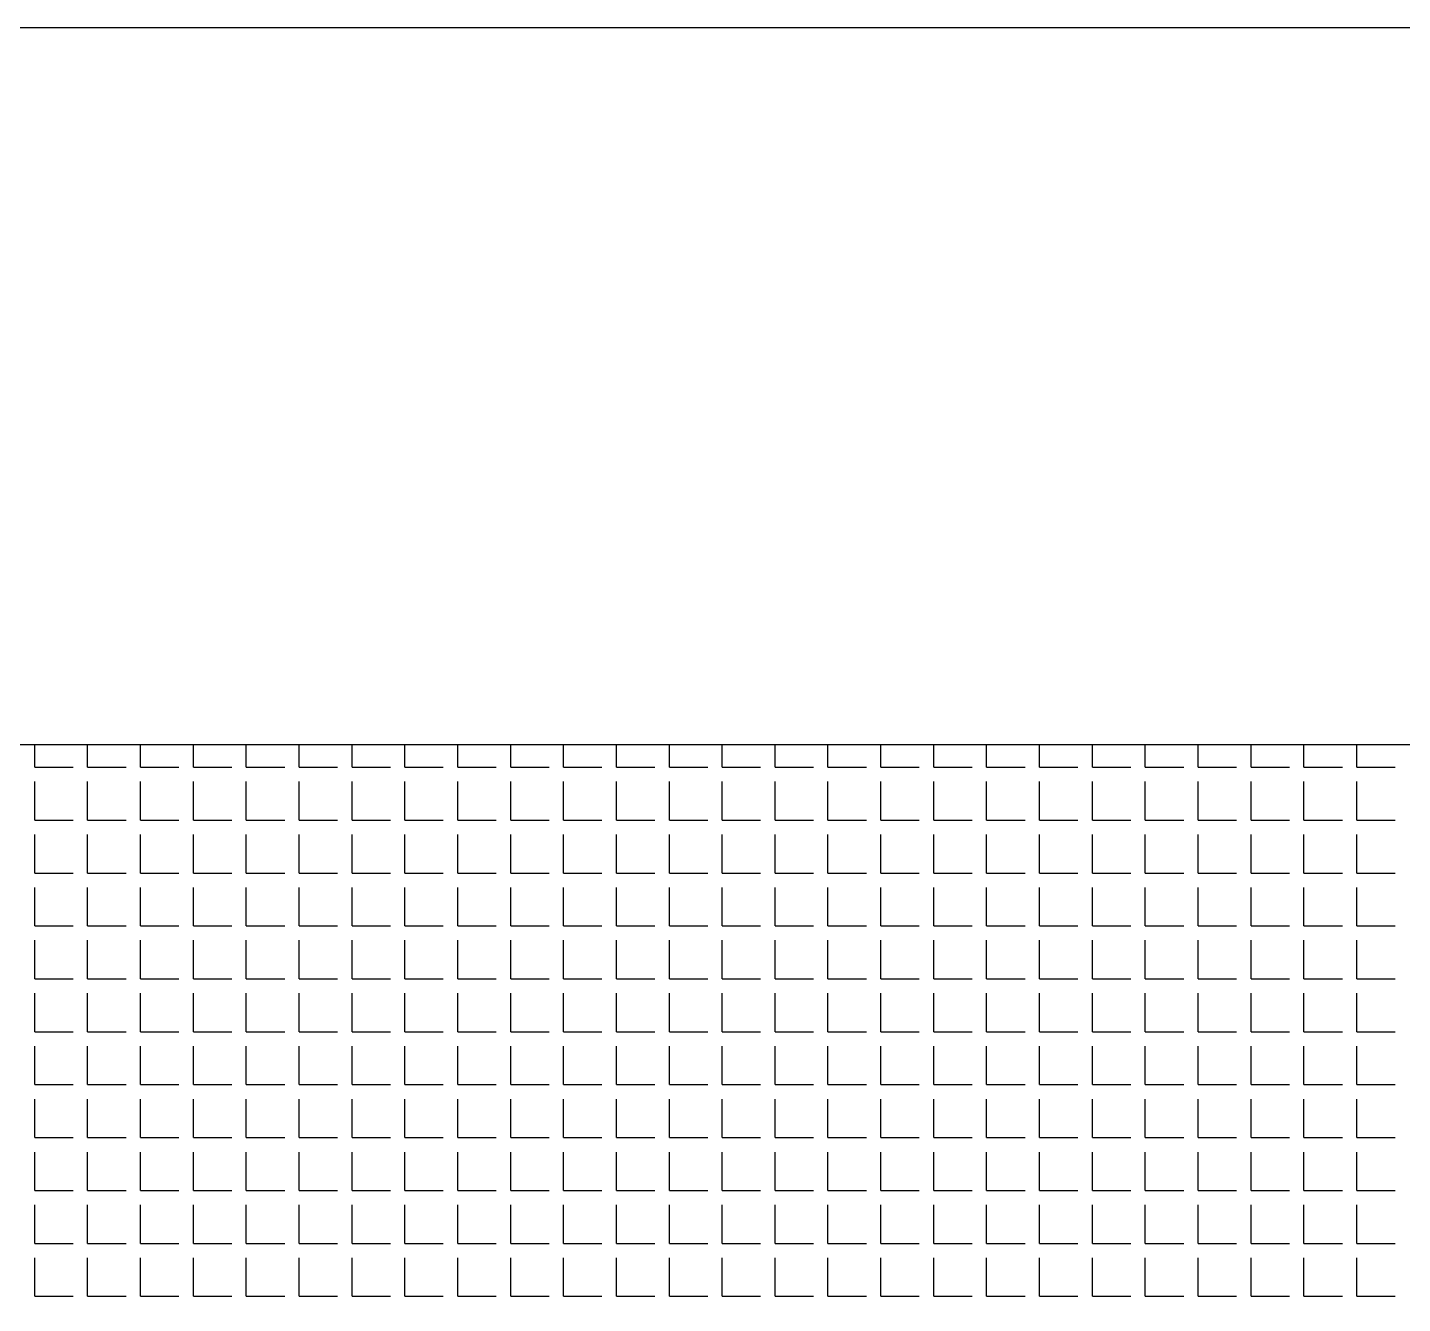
# Model space of a CAD drawing. Header units: millimetres. Extents: x -2063041 to -1932644, y 197605868 to 197643080.
# Drawn here: x -2047783.4 to -2047647.9, y 197627242.6 to 197627368.4 of the extents above; entities that cross this region are included whole.
import ezdxf

# ---------------------------------------------------------------- set-up
doc = ezdxf.new("R2010")
doc.units = ezdxf.units.MM
doc.layers.add('СКУД', color=7, linetype='Continuous')

msp = doc.modelspace()

# ---------------------------------------------------------------- linework, layer by layer
at = {"layer": 'СКУД', "color": 18, "true_color": 0x000000}
for p, q in [((-2047782.73, 197627295.48), (-2047782.73, 197627297.71)), ((-2047777.52, 197627295.48), (-2047777.52, 197627297.71)), ((-2047772.31, 197627295.48), (-2047772.31, 197627297.71)), ((-2047767.09, 197627295.48), (-2047767.09, 197627297.71)), ((-2047761.88, 197627295.48), (-2047761.88, 197627297.71)), ((-2047756.67, 197627295.48), (-2047756.67, 197627297.71)), ((-2047751.45, 197627295.48), (-2047751.45, 197627297.71)), ((-2047746.24, 197627295.48), (-2047746.24, 197627297.71)), ((-2047741.02, 197627295.48), (-2047741.02, 197627297.71)), ((-2047735.81, 197627295.48), (-2047735.81, 197627297.71)), ((-2047730.6, 197627295.48), (-2047730.6, 197627297.71)), ((-2047725.38, 197627295.48), (-2047725.38, 197627297.71)), ((-2047720.17, 197627295.48), (-2047720.17, 197627297.71)), ((-2047714.96, 197627295.48), (-2047714.96, 197627297.71)), ((-2047709.74, 197627295.48), (-2047709.74, 197627297.71)), ((-2047704.53, 197627295.48), (-2047704.53, 197627297.71)), ((-2047699.32, 197627295.48), (-2047699.32, 197627297.71)), ((-2047694.1, 197627295.48), (-2047694.1, 197627297.71)), ((-2047688.89, 197627295.48), (-2047688.89, 197627297.71)), ((-2047683.68, 197627295.48), (-2047683.68, 197627297.71)), ((-2047678.46, 197627295.48), (-2047678.46, 197627297.71)), ((-2047673.25, 197627295.48), (-2047673.25, 197627297.71)), ((-2047668.04, 197627295.48), (-2047668.04, 197627297.71)), ((-2047662.82, 197627295.48), (-2047662.82, 197627297.71)), ((-2047657.61, 197627295.48), (-2047657.61, 197627297.71)), ((-2047652.4, 197627295.48), (-2047652.4, 197627297.71)), ((-2047782.73, 197627295.48), (-2047778.94, 197627295.48)), ((-2047777.52, 197627295.48), (-2047773.73, 197627295.48)), ((-2047772.31, 197627295.48), (-2047768.51, 197627295.48)), ((-2047767.09, 197627295.48), (-2047763.3, 197627295.48)), ((-2047761.88, 197627295.48), (-2047758.09, 197627295.48)), ((-2047756.67, 197627295.48), (-2047752.87, 197627295.48)), ((-2047751.45, 197627295.48), (-2047747.66, 197627295.48)), ((-2047746.24, 197627295.48), (-2047742.45, 197627295.48)), ((-2047741.02, 197627295.48), (-2047737.23, 197627295.48)), ((-2047735.81, 197627295.48), (-2047732.02, 197627295.48)), ((-2047730.6, 197627295.48), (-2047726.81, 197627295.48)), ((-2047725.38, 197627295.48), (-2047721.59, 197627295.48)), ((-2047720.17, 197627295.48), (-2047716.38, 197627295.48)), ((-2047714.96, 197627295.48), (-2047711.17, 197627295.48)), ((-2047709.74, 197627295.48), (-2047705.95, 197627295.48)), ((-2047704.53, 197627295.48), (-2047700.74, 197627295.48)), ((-2047699.32, 197627295.48), (-2047695.53, 197627295.48)), ((-2047694.1, 197627295.48), (-2047690.31, 197627295.48)), ((-2047688.89, 197627295.48), (-2047685.1, 197627295.48)), ((-2047683.68, 197627295.48), (-2047679.89, 197627295.48)), ((-2047678.46, 197627295.48), (-2047674.67, 197627295.48)), ((-2047673.25, 197627295.48), (-2047669.46, 197627295.48)), ((-2047668.04, 197627295.48), (-2047664.25, 197627295.48)), ((-2047662.82, 197627295.48), (-2047659.03, 197627295.48)), ((-2047657.61, 197627295.48), (-2047653.82, 197627295.48)), ((-2047652.4, 197627295.48), (-2047648.61, 197627295.48)), ((-2047782.73, 197627290.27), (-2047782.73, 197627294.06)), ((-2047777.52, 197627290.27), (-2047777.52, 197627294.06)), ((-2047772.31, 197627290.27), (-2047772.31, 197627294.06)), ((-2047767.09, 197627290.27), (-2047767.09, 197627294.06)), ((-2047761.88, 197627290.27), (-2047761.88, 197627294.06)), ((-2047756.67, 197627290.27), (-2047756.67, 197627294.06)), ((-2047751.45, 197627290.27), (-2047751.45, 197627294.06)), ((-2047746.24, 197627290.27), (-2047746.24, 197627294.06)), ((-2047741.02, 197627290.27), (-2047741.02, 197627294.06)), ((-2047735.81, 197627290.27), (-2047735.81, 197627294.06)), ((-2047730.6, 197627290.27), (-2047730.6, 197627294.06)), ((-2047725.38, 197627290.27), (-2047725.38, 197627294.06)), ((-2047720.17, 197627290.27), (-2047720.17, 197627294.06)), ((-2047714.96, 197627290.27), (-2047714.96, 197627294.06)), ((-2047709.74, 197627290.27), (-2047709.74, 197627294.06)), ((-2047704.53, 197627290.27), (-2047704.53, 197627294.06)), ((-2047699.32, 197627290.27), (-2047699.32, 197627294.06)), ((-2047694.1, 197627290.27), (-2047694.1, 197627294.06)), ((-2047688.89, 197627290.27), (-2047688.89, 197627294.06)), ((-2047683.68, 197627290.27), (-2047683.68, 197627294.06)), ((-2047678.46, 197627290.27), (-2047678.46, 197627294.06)), ((-2047673.25, 197627290.27), (-2047673.25, 197627294.06)), ((-2047668.04, 197627290.27), (-2047668.04, 197627294.06)), ((-2047662.82, 197627290.27), (-2047662.82, 197627294.06)), ((-2047657.61, 197627290.27), (-2047657.61, 197627294.06)), ((-2047652.4, 197627290.27), (-2047652.4, 197627294.06)), ((-2047782.73, 197627290.27), (-2047778.94, 197627290.27)), ((-2047777.52, 197627290.27), (-2047773.73, 197627290.27)), ((-2047772.31, 197627290.27), (-2047768.51, 197627290.27)), ((-2047767.09, 197627290.27), (-2047763.3, 197627290.27)), ((-2047761.88, 197627290.27), (-2047758.09, 197627290.27)), ((-2047756.67, 197627290.27), (-2047752.87, 197627290.27)), ((-2047751.45, 197627290.27), (-2047747.66, 197627290.27)), ((-2047746.24, 197627290.27), (-2047742.45, 197627290.27)), ((-2047741.02, 197627290.27), (-2047737.23, 197627290.27)), ((-2047735.81, 197627290.27), (-2047732.02, 197627290.27)), ((-2047730.6, 197627290.27), (-2047726.81, 197627290.27)), ((-2047725.38, 197627290.27), (-2047721.59, 197627290.27)), ((-2047720.17, 197627290.27), (-2047716.38, 197627290.27)), ((-2047714.96, 197627290.27), (-2047711.17, 197627290.27)), ((-2047709.74, 197627290.27), (-2047705.95, 197627290.27)), ((-2047704.53, 197627290.27), (-2047700.74, 197627290.27)), ((-2047699.32, 197627290.27), (-2047695.53, 197627290.27)), ((-2047694.1, 197627290.27), (-2047690.31, 197627290.27)), ((-2047688.89, 197627290.27), (-2047685.1, 197627290.27)), ((-2047683.68, 197627290.27), (-2047679.89, 197627290.27)), ((-2047678.46, 197627290.27), (-2047674.67, 197627290.27)), ((-2047673.25, 197627290.27), (-2047669.46, 197627290.27)), ((-2047668.04, 197627290.27), (-2047664.25, 197627290.27)), ((-2047662.82, 197627290.27), (-2047659.03, 197627290.27)), ((-2047657.61, 197627290.27), (-2047653.82, 197627290.27)), ((-2047652.4, 197627290.27), (-2047648.61, 197627290.27)), ((-2047782.73, 197627285.05), (-2047782.73, 197627288.84)), ((-2047777.52, 197627285.05), (-2047777.52, 197627288.84)), ((-2047772.31, 197627285.05), (-2047772.31, 197627288.84)), ((-2047767.09, 197627285.05), (-2047767.09, 197627288.84)), ((-2047761.88, 197627285.05), (-2047761.88, 197627288.84)), ((-2047756.67, 197627285.05), (-2047756.67, 197627288.84)), ((-2047751.45, 197627285.05), (-2047751.45, 197627288.84)), ((-2047746.24, 197627285.05), (-2047746.24, 197627288.84)), ((-2047741.02, 197627285.05), (-2047741.02, 197627288.84)), ((-2047735.81, 197627285.05), (-2047735.81, 197627288.84)), ((-2047730.6, 197627285.05), (-2047730.6, 197627288.84)), ((-2047725.38, 197627285.05), (-2047725.38, 197627288.84)), ((-2047720.17, 197627285.05), (-2047720.17, 197627288.84)), ((-2047714.96, 197627285.05), (-2047714.96, 197627288.84)), ((-2047709.74, 197627285.05), (-2047709.74, 197627288.84)), ((-2047704.53, 197627285.05), (-2047704.53, 197627288.84)), ((-2047699.32, 197627285.05), (-2047699.32, 197627288.84)), ((-2047694.1, 197627285.05), (-2047694.1, 197627288.84)), ((-2047688.89, 197627285.05), (-2047688.89, 197627288.84)), ((-2047683.68, 197627285.05), (-2047683.68, 197627288.84)), ((-2047678.46, 197627285.05), (-2047678.46, 197627288.84)), ((-2047673.25, 197627285.05), (-2047673.25, 197627288.84)), ((-2047668.04, 197627285.05), (-2047668.04, 197627288.84)), ((-2047662.82, 197627285.05), (-2047662.82, 197627288.84)), ((-2047657.61, 197627285.05), (-2047657.61, 197627288.84)), ((-2047652.4, 197627285.05), (-2047652.4, 197627288.84)), ((-2047782.73, 197627285.05), (-2047778.94, 197627285.05)), ((-2047777.52, 197627285.05), (-2047773.73, 197627285.05)), ((-2047772.31, 197627285.05), (-2047768.51, 197627285.05)), ((-2047767.09, 197627285.05), (-2047763.3, 197627285.05)), ((-2047761.88, 197627285.05), (-2047758.09, 197627285.05)), ((-2047756.67, 197627285.05), (-2047752.87, 197627285.05)), ((-2047751.45, 197627285.05), (-2047747.66, 197627285.05)), ((-2047746.24, 197627285.05), (-2047742.45, 197627285.05)), ((-2047741.02, 197627285.05), (-2047737.23, 197627285.05)), ((-2047735.81, 197627285.05), (-2047732.02, 197627285.05)), ((-2047730.6, 197627285.05), (-2047726.81, 197627285.05)), ((-2047725.38, 197627285.05), (-2047721.59, 197627285.05)), ((-2047720.17, 197627285.05), (-2047716.38, 197627285.05)), ((-2047714.96, 197627285.05), (-2047711.17, 197627285.05)), ((-2047709.74, 197627285.05), (-2047705.95, 197627285.05)), ((-2047704.53, 197627285.05), (-2047700.74, 197627285.05)), ((-2047699.32, 197627285.05), (-2047695.53, 197627285.05)), ((-2047694.1, 197627285.05), (-2047690.31, 197627285.05)), ((-2047688.89, 197627285.05), (-2047685.1, 197627285.05)), ((-2047683.68, 197627285.05), (-2047679.89, 197627285.05)), ((-2047678.46, 197627285.05), (-2047674.67, 197627285.05)), ((-2047673.25, 197627285.05), (-2047669.46, 197627285.05)), ((-2047668.04, 197627285.05), (-2047664.25, 197627285.05)), ((-2047662.82, 197627285.05), (-2047659.03, 197627285.05)), ((-2047657.61, 197627285.05), (-2047653.82, 197627285.05)), ((-2047652.4, 197627285.05), (-2047648.61, 197627285.05)), ((-2047782.73, 197627279.84), (-2047782.73, 197627283.63)), ((-2047777.52, 197627279.84), (-2047777.52, 197627283.63)), ((-2047772.31, 197627279.84), (-2047772.31, 197627283.63)), ((-2047767.09, 197627279.84), (-2047767.09, 197627283.63)), ((-2047761.88, 197627279.84), (-2047761.88, 197627283.63)), ((-2047756.67, 197627279.84), (-2047756.67, 197627283.63)), ((-2047751.45, 197627279.84), (-2047751.45, 197627283.63)), ((-2047746.24, 197627279.84), (-2047746.24, 197627283.63)), ((-2047741.02, 197627279.84), (-2047741.02, 197627283.63)), ((-2047735.81, 197627279.84), (-2047735.81, 197627283.63)), ((-2047730.6, 197627279.84), (-2047730.6, 197627283.63)), ((-2047725.38, 197627279.84), (-2047725.38, 197627283.63)), ((-2047720.17, 197627279.84), (-2047720.17, 197627283.63)), ((-2047714.96, 197627279.84), (-2047714.96, 197627283.63)), ((-2047709.74, 197627279.84), (-2047709.74, 197627283.63)), ((-2047704.53, 197627279.84), (-2047704.53, 197627283.63)), ((-2047699.32, 197627279.84), (-2047699.32, 197627283.63)), ((-2047694.1, 197627279.84), (-2047694.1, 197627283.63)), ((-2047688.89, 197627279.84), (-2047688.89, 197627283.63)), ((-2047683.68, 197627279.84), (-2047683.68, 197627283.63)), ((-2047678.46, 197627279.84), (-2047678.46, 197627283.63)), ((-2047673.25, 197627279.84), (-2047673.25, 197627283.63)), ((-2047668.04, 197627279.84), (-2047668.04, 197627283.63)), ((-2047662.82, 197627279.84), (-2047662.82, 197627283.63)), ((-2047657.61, 197627279.84), (-2047657.61, 197627283.63)), ((-2047652.4, 197627279.84), (-2047652.4, 197627283.63)), ((-2047782.73, 197627279.84), (-2047778.94, 197627279.84)), ((-2047777.52, 197627279.84), (-2047773.73, 197627279.84)), ((-2047772.31, 197627279.84), (-2047768.51, 197627279.84)), ((-2047767.09, 197627279.84), (-2047763.3, 197627279.84)), ((-2047761.88, 197627279.84), (-2047758.09, 197627279.84)), ((-2047756.67, 197627279.84), (-2047752.87, 197627279.84)), ((-2047751.45, 197627279.84), (-2047747.66, 197627279.84)), ((-2047746.24, 197627279.84), (-2047742.45, 197627279.84)), ((-2047741.02, 197627279.84), (-2047737.23, 197627279.84)), ((-2047735.81, 197627279.84), (-2047732.02, 197627279.84)), ((-2047730.6, 197627279.84), (-2047726.81, 197627279.84)), ((-2047725.38, 197627279.84), (-2047721.59, 197627279.84)), ((-2047720.17, 197627279.84), (-2047716.38, 197627279.84)), ((-2047714.96, 197627279.84), (-2047711.17, 197627279.84)), ((-2047709.74, 197627279.84), (-2047705.95, 197627279.84)), ((-2047704.53, 197627279.84), (-2047700.74, 197627279.84)), ((-2047699.32, 197627279.84), (-2047695.53, 197627279.84)), ((-2047694.1, 197627279.84), (-2047690.31, 197627279.84)), ((-2047688.89, 197627279.84), (-2047685.1, 197627279.84)), ((-2047683.68, 197627279.84), (-2047679.89, 197627279.84)), ((-2047678.46, 197627279.84), (-2047674.67, 197627279.84)), ((-2047673.25, 197627279.84), (-2047669.46, 197627279.84)), ((-2047668.04, 197627279.84), (-2047664.25, 197627279.84)), ((-2047662.82, 197627279.84), (-2047659.03, 197627279.84)), ((-2047657.61, 197627279.84), (-2047653.82, 197627279.84)), ((-2047652.4, 197627279.84), (-2047648.61, 197627279.84)), ((-2047782.73, 197627274.63), (-2047782.73, 197627278.42)), ((-2047777.52, 197627274.63), (-2047777.52, 197627278.42)), ((-2047772.31, 197627274.63), (-2047772.31, 197627278.42)), ((-2047767.09, 197627274.63), (-2047767.09, 197627278.42)), ((-2047761.88, 197627274.63), (-2047761.88, 197627278.42)), ((-2047756.67, 197627274.63), (-2047756.67, 197627278.42)), ((-2047751.45, 197627274.63), (-2047751.45, 197627278.42)), ((-2047746.24, 197627274.63), (-2047746.24, 197627278.42)), ((-2047741.02, 197627274.63), (-2047741.02, 197627278.42)), ((-2047735.81, 197627274.63), (-2047735.81, 197627278.42)), ((-2047730.6, 197627274.63), (-2047730.6, 197627278.42)), ((-2047725.38, 197627274.63), (-2047725.38, 197627278.42)), ((-2047720.17, 197627274.63), (-2047720.17, 197627278.42)), ((-2047714.96, 197627274.63), (-2047714.96, 197627278.42)), ((-2047709.74, 197627274.63), (-2047709.74, 197627278.42)), ((-2047704.53, 197627274.63), (-2047704.53, 197627278.42)), ((-2047699.32, 197627274.63), (-2047699.32, 197627278.42)), ((-2047694.1, 197627274.63), (-2047694.1, 197627278.42)), ((-2047688.89, 197627274.63), (-2047688.89, 197627278.42)), ((-2047683.68, 197627274.63), (-2047683.68, 197627278.42)), ((-2047678.46, 197627274.63), (-2047678.46, 197627278.42)), ((-2047673.25, 197627274.63), (-2047673.25, 197627278.42)), ((-2047668.04, 197627274.63), (-2047668.04, 197627278.42)), ((-2047662.82, 197627274.63), (-2047662.82, 197627278.42)), ((-2047657.61, 197627274.63), (-2047657.61, 197627278.42)), ((-2047652.4, 197627274.63), (-2047652.4, 197627278.42)), ((-2047782.73, 197627274.63), (-2047778.94, 197627274.63)), ((-2047777.52, 197627274.63), (-2047773.73, 197627274.63)), ((-2047772.31, 197627274.63), (-2047768.51, 197627274.63)), ((-2047767.09, 197627274.63), (-2047763.3, 197627274.63)), ((-2047761.88, 197627274.63), (-2047758.09, 197627274.63)), ((-2047756.67, 197627274.63), (-2047752.87, 197627274.63)), ((-2047751.45, 197627274.63), (-2047747.66, 197627274.63)), ((-2047746.24, 197627274.63), (-2047742.45, 197627274.63)), ((-2047741.02, 197627274.63), (-2047737.23, 197627274.63)), ((-2047735.81, 197627274.63), (-2047732.02, 197627274.63)), ((-2047730.6, 197627274.63), (-2047726.81, 197627274.63)), ((-2047725.38, 197627274.63), (-2047721.59, 197627274.63)), ((-2047720.17, 197627274.63), (-2047716.38, 197627274.63)), ((-2047714.96, 197627274.63), (-2047711.17, 197627274.63)), ((-2047709.74, 197627274.63), (-2047705.95, 197627274.63)), ((-2047704.53, 197627274.63), (-2047700.74, 197627274.63)), ((-2047699.32, 197627274.63), (-2047695.53, 197627274.63)), ((-2047694.1, 197627274.63), (-2047690.31, 197627274.63)), ((-2047688.89, 197627274.63), (-2047685.1, 197627274.63)), ((-2047683.68, 197627274.63), (-2047679.89, 197627274.63)), ((-2047678.46, 197627274.63), (-2047674.67, 197627274.63)), ((-2047673.25, 197627274.63), (-2047669.46, 197627274.63)), ((-2047668.04, 197627274.63), (-2047664.25, 197627274.63)), ((-2047662.82, 197627274.63), (-2047659.03, 197627274.63)), ((-2047657.61, 197627274.63), (-2047653.82, 197627274.63)), ((-2047652.4, 197627274.63), (-2047648.61, 197627274.63)), ((-2047782.73, 197627269.41), (-2047782.73, 197627273.2)), ((-2047777.52, 197627269.41), (-2047777.52, 197627273.2)), ((-2047772.31, 197627269.41), (-2047772.31, 197627273.2)), ((-2047767.09, 197627269.41), (-2047767.09, 197627273.2)), ((-2047761.88, 197627269.41), (-2047761.88, 197627273.2)), ((-2047756.67, 197627269.41), (-2047756.67, 197627273.2)), ((-2047751.45, 197627269.41), (-2047751.45, 197627273.2)), ((-2047746.24, 197627269.41), (-2047746.24, 197627273.2)), ((-2047741.02, 197627269.41), (-2047741.02, 197627273.2)), ((-2047735.81, 197627269.41), (-2047735.81, 197627273.2)), ((-2047730.6, 197627269.41), (-2047730.6, 197627273.2)), ((-2047725.38, 197627269.41), (-2047725.38, 197627273.2)), ((-2047720.17, 197627269.41), (-2047720.17, 197627273.2)), ((-2047714.96, 197627269.41), (-2047714.96, 197627273.2)), ((-2047709.74, 197627269.41), (-2047709.74, 197627273.2)), ((-2047704.53, 197627269.41), (-2047704.53, 197627273.2)), ((-2047699.32, 197627269.41), (-2047699.32, 197627273.2)), ((-2047694.1, 197627269.41), (-2047694.1, 197627273.2)), ((-2047688.89, 197627269.41), (-2047688.89, 197627273.2)), ((-2047683.68, 197627269.41), (-2047683.68, 197627273.2)), ((-2047678.46, 197627269.41), (-2047678.46, 197627273.2)), ((-2047673.25, 197627269.41), (-2047673.25, 197627273.2)), ((-2047668.04, 197627269.41), (-2047668.04, 197627273.2)), ((-2047662.82, 197627269.41), (-2047662.82, 197627273.2)), ((-2047657.61, 197627269.41), (-2047657.61, 197627273.2)), ((-2047652.4, 197627269.41), (-2047652.4, 197627273.2)), ((-2047782.73, 197627269.41), (-2047778.94, 197627269.41)), ((-2047777.52, 197627269.41), (-2047773.73, 197627269.41)), ((-2047772.31, 197627269.41), (-2047768.51, 197627269.41)), ((-2047767.09, 197627269.41), (-2047763.3, 197627269.41)), ((-2047761.88, 197627269.41), (-2047758.09, 197627269.41)), ((-2047756.67, 197627269.41), (-2047752.87, 197627269.41)), ((-2047751.45, 197627269.41), (-2047747.66, 197627269.41)), ((-2047746.24, 197627269.41), (-2047742.45, 197627269.41)), ((-2047741.02, 197627269.41), (-2047737.23, 197627269.41)), ((-2047735.81, 197627269.41), (-2047732.02, 197627269.41)), ((-2047730.6, 197627269.41), (-2047726.81, 197627269.41)), ((-2047725.38, 197627269.41), (-2047721.59, 197627269.41)), ((-2047720.17, 197627269.41), (-2047716.38, 197627269.41)), ((-2047714.96, 197627269.41), (-2047711.17, 197627269.41)), ((-2047709.74, 197627269.41), (-2047705.95, 197627269.41)), ((-2047704.53, 197627269.41), (-2047700.74, 197627269.41)), ((-2047699.32, 197627269.41), (-2047695.53, 197627269.41)), ((-2047694.1, 197627269.41), (-2047690.31, 197627269.41)), ((-2047688.89, 197627269.41), (-2047685.1, 197627269.41)), ((-2047683.68, 197627269.41), (-2047679.89, 197627269.41)), ((-2047678.46, 197627269.41), (-2047674.67, 197627269.41)), ((-2047673.25, 197627269.41), (-2047669.46, 197627269.41)), ((-2047668.04, 197627269.41), (-2047664.25, 197627269.41)), ((-2047662.82, 197627269.41), (-2047659.03, 197627269.41)), ((-2047657.61, 197627269.41), (-2047653.82, 197627269.41)), ((-2047652.4, 197627269.41), (-2047648.61, 197627269.41)), ((-2047782.73, 197627264.2), (-2047782.73, 197627267.99)), ((-2047777.52, 197627264.2), (-2047777.52, 197627267.99)), ((-2047772.31, 197627264.2), (-2047772.31, 197627267.99)), ((-2047767.09, 197627264.2), (-2047767.09, 197627267.99)), ((-2047761.88, 197627264.2), (-2047761.88, 197627267.99)), ((-2047756.67, 197627264.2), (-2047756.67, 197627267.99)), ((-2047751.45, 197627264.2), (-2047751.45, 197627267.99)), ((-2047746.24, 197627264.2), (-2047746.24, 197627267.99)), ((-2047741.02, 197627264.2), (-2047741.02, 197627267.99)), ((-2047735.81, 197627264.2), (-2047735.81, 197627267.99)), ((-2047730.6, 197627264.2), (-2047730.6, 197627267.99)), ((-2047725.38, 197627264.2), (-2047725.38, 197627267.99)), ((-2047720.17, 197627264.2), (-2047720.17, 197627267.99)), ((-2047714.96, 197627264.2), (-2047714.96, 197627267.99)), ((-2047709.74, 197627264.2), (-2047709.74, 197627267.99)), ((-2047704.53, 197627264.2), (-2047704.53, 197627267.99)), ((-2047699.32, 197627264.2), (-2047699.32, 197627267.99)), ((-2047694.1, 197627264.2), (-2047694.1, 197627267.99)), ((-2047688.89, 197627264.2), (-2047688.89, 197627267.99)), ((-2047683.68, 197627264.2), (-2047683.68, 197627267.99)), ((-2047678.46, 197627264.2), (-2047678.46, 197627267.99)), ((-2047673.25, 197627264.2), (-2047673.25, 197627267.99)), ((-2047668.04, 197627264.2), (-2047668.04, 197627267.99)), ((-2047662.82, 197627264.2), (-2047662.82, 197627267.99)), ((-2047657.61, 197627264.2), (-2047657.61, 197627267.99)), ((-2047652.4, 197627264.2), (-2047652.4, 197627267.99)), ((-2047782.73, 197627264.2), (-2047778.94, 197627264.2)), ((-2047777.52, 197627264.2), (-2047773.73, 197627264.2)), ((-2047772.31, 197627264.2), (-2047768.51, 197627264.2)), ((-2047767.09, 197627264.2), (-2047763.3, 197627264.2)), ((-2047761.88, 197627264.2), (-2047758.09, 197627264.2)), ((-2047756.67, 197627264.2), (-2047752.87, 197627264.2)), ((-2047751.45, 197627264.2), (-2047747.66, 197627264.2)), ((-2047746.24, 197627264.2), (-2047742.45, 197627264.2)), ((-2047741.02, 197627264.2), (-2047737.23, 197627264.2)), ((-2047735.81, 197627264.2), (-2047732.02, 197627264.2)), ((-2047730.6, 197627264.2), (-2047726.81, 197627264.2)), ((-2047725.38, 197627264.2), (-2047721.59, 197627264.2)), ((-2047720.17, 197627264.2), (-2047716.38, 197627264.2)), ((-2047714.96, 197627264.2), (-2047711.17, 197627264.2)), ((-2047709.74, 197627264.2), (-2047705.95, 197627264.2)), ((-2047704.53, 197627264.2), (-2047700.74, 197627264.2)), ((-2047699.32, 197627264.2), (-2047695.53, 197627264.2)), ((-2047694.1, 197627264.2), (-2047690.31, 197627264.2)), ((-2047688.89, 197627264.2), (-2047685.1, 197627264.2)), ((-2047683.68, 197627264.2), (-2047679.89, 197627264.2)), ((-2047678.46, 197627264.2), (-2047674.67, 197627264.2)), ((-2047673.25, 197627264.2), (-2047669.46, 197627264.2)), ((-2047668.04, 197627264.2), (-2047664.25, 197627264.2)), ((-2047662.82, 197627264.2), (-2047659.03, 197627264.2)), ((-2047657.61, 197627264.2), (-2047653.82, 197627264.2)), ((-2047652.4, 197627264.2), (-2047648.61, 197627264.2)), ((-2047782.73, 197627258.99), (-2047782.73, 197627262.78)), ((-2047777.52, 197627258.99), (-2047777.52, 197627262.78)), ((-2047772.31, 197627258.99), (-2047772.31, 197627262.78)), ((-2047767.09, 197627258.99), (-2047767.09, 197627262.78)), ((-2047761.88, 197627258.99), (-2047761.88, 197627262.78)), ((-2047756.67, 197627258.99), (-2047756.67, 197627262.78)), ((-2047751.45, 197627258.99), (-2047751.45, 197627262.78)), ((-2047746.24, 197627258.99), (-2047746.24, 197627262.78)), ((-2047741.02, 197627258.99), (-2047741.02, 197627262.78)), ((-2047735.81, 197627258.99), (-2047735.81, 197627262.78)), ((-2047730.6, 197627258.99), (-2047730.6, 197627262.78)), ((-2047725.38, 197627258.99), (-2047725.38, 197627262.78)), ((-2047720.17, 197627258.99), (-2047720.17, 197627262.78)), ((-2047714.96, 197627258.99), (-2047714.96, 197627262.78)), ((-2047709.74, 197627258.99), (-2047709.74, 197627262.78)), ((-2047704.53, 197627258.99), (-2047704.53, 197627262.78)), ((-2047699.32, 197627258.99), (-2047699.32, 197627262.78)), ((-2047694.1, 197627258.99), (-2047694.1, 197627262.78)), ((-2047688.89, 197627258.99), (-2047688.89, 197627262.78)), ((-2047683.68, 197627258.99), (-2047683.68, 197627262.78)), ((-2047678.46, 197627258.99), (-2047678.46, 197627262.78)), ((-2047673.25, 197627258.99), (-2047673.25, 197627262.78)), ((-2047668.04, 197627258.99), (-2047668.04, 197627262.78)), ((-2047662.82, 197627258.99), (-2047662.82, 197627262.78)), ((-2047657.61, 197627258.99), (-2047657.61, 197627262.78)), ((-2047652.4, 197627258.99), (-2047652.4, 197627262.78)), ((-2047782.73, 197627258.99), (-2047778.94, 197627258.99)), ((-2047777.52, 197627258.99), (-2047773.73, 197627258.99)), ((-2047772.31, 197627258.99), (-2047768.51, 197627258.99)), ((-2047767.09, 197627258.99), (-2047763.3, 197627258.99)), ((-2047761.88, 197627258.99), (-2047758.09, 197627258.99)), ((-2047756.67, 197627258.99), (-2047752.87, 197627258.99)), ((-2047751.45, 197627258.99), (-2047747.66, 197627258.99)), ((-2047746.24, 197627258.99), (-2047742.45, 197627258.99)), ((-2047741.02, 197627258.99), (-2047737.23, 197627258.99)), ((-2047735.81, 197627258.99), (-2047732.02, 197627258.99)), ((-2047730.6, 197627258.99), (-2047726.81, 197627258.99)), ((-2047725.38, 197627258.99), (-2047721.59, 197627258.99)), ((-2047720.17, 197627258.99), (-2047716.38, 197627258.99)), ((-2047714.96, 197627258.99), (-2047711.17, 197627258.99)), ((-2047709.74, 197627258.99), (-2047705.95, 197627258.99)), ((-2047704.53, 197627258.99), (-2047700.74, 197627258.99)), ((-2047699.32, 197627258.99), (-2047695.53, 197627258.99)), ((-2047694.1, 197627258.99), (-2047690.31, 197627258.99)), ((-2047688.89, 197627258.99), (-2047685.1, 197627258.99)), ((-2047683.68, 197627258.99), (-2047679.89, 197627258.99)), ((-2047678.46, 197627258.99), (-2047674.67, 197627258.99)), ((-2047673.25, 197627258.99), (-2047669.46, 197627258.99)), ((-2047668.04, 197627258.99), (-2047664.25, 197627258.99)), ((-2047662.82, 197627258.99), (-2047659.03, 197627258.99)), ((-2047657.61, 197627258.99), (-2047653.82, 197627258.99)), ((-2047652.4, 197627258.99), (-2047648.61, 197627258.99)), ((-2047782.73, 197627253.77), (-2047782.73, 197627257.56)), ((-2047777.52, 197627253.77), (-2047777.52, 197627257.56)), ((-2047772.31, 197627253.77), (-2047772.31, 197627257.56)), ((-2047767.09, 197627253.77), (-2047767.09, 197627257.56)), ((-2047761.88, 197627253.77), (-2047761.88, 197627257.56)), ((-2047756.67, 197627253.77), (-2047756.67, 197627257.56)), ((-2047751.45, 197627253.77), (-2047751.45, 197627257.56)), ((-2047746.24, 197627253.77), (-2047746.24, 197627257.56)), ((-2047741.02, 197627253.77), (-2047741.02, 197627257.56)), ((-2047735.81, 197627253.77), (-2047735.81, 197627257.56)), ((-2047730.6, 197627253.77), (-2047730.6, 197627257.56)), ((-2047725.38, 197627253.77), (-2047725.38, 197627257.56)), ((-2047720.17, 197627253.77), (-2047720.17, 197627257.56)), ((-2047714.96, 197627253.77), (-2047714.96, 197627257.56)), ((-2047709.74, 197627253.77), (-2047709.74, 197627257.56)), ((-2047704.53, 197627253.77), (-2047704.53, 197627257.56)), ((-2047699.32, 197627253.77), (-2047699.32, 197627257.56)), ((-2047694.1, 197627253.77), (-2047694.1, 197627257.56)), ((-2047688.89, 197627253.77), (-2047688.89, 197627257.56)), ((-2047683.68, 197627253.77), (-2047683.68, 197627257.56)), ((-2047678.46, 197627253.77), (-2047678.46, 197627257.56)), ((-2047673.25, 197627253.77), (-2047673.25, 197627257.56)), ((-2047668.04, 197627253.77), (-2047668.04, 197627257.56)), ((-2047662.82, 197627253.77), (-2047662.82, 197627257.56)), ((-2047657.61, 197627253.77), (-2047657.61, 197627257.56)), ((-2047652.4, 197627253.77), (-2047652.4, 197627257.56)), ((-2047782.73, 197627253.77), (-2047778.94, 197627253.77)), ((-2047777.52, 197627253.77), (-2047773.73, 197627253.77)), ((-2047772.31, 197627253.77), (-2047768.51, 197627253.77)), ((-2047767.09, 197627253.77), (-2047763.3, 197627253.77)), ((-2047761.88, 197627253.77), (-2047758.09, 197627253.77)), ((-2047756.67, 197627253.77), (-2047752.87, 197627253.77)), ((-2047751.45, 197627253.77), (-2047747.66, 197627253.77)), ((-2047746.24, 197627253.77), (-2047742.45, 197627253.77)), ((-2047741.02, 197627253.77), (-2047737.23, 197627253.77)), ((-2047735.81, 197627253.77), (-2047732.02, 197627253.77)), ((-2047730.6, 197627253.77), (-2047726.81, 197627253.77)), ((-2047725.38, 197627253.77), (-2047721.59, 197627253.77)), ((-2047720.17, 197627253.77), (-2047716.38, 197627253.77)), ((-2047714.96, 197627253.77), (-2047711.17, 197627253.77)), ((-2047709.74, 197627253.77), (-2047705.95, 197627253.77)), ((-2047704.53, 197627253.77), (-2047700.74, 197627253.77)), ((-2047699.32, 197627253.77), (-2047695.53, 197627253.77)), ((-2047694.1, 197627253.77), (-2047690.31, 197627253.77)), ((-2047688.89, 197627253.77), (-2047685.1, 197627253.77)), ((-2047683.68, 197627253.77), (-2047679.89, 197627253.77)), ((-2047678.46, 197627253.77), (-2047674.67, 197627253.77)), ((-2047673.25, 197627253.77), (-2047669.46, 197627253.77)), ((-2047668.04, 197627253.77), (-2047664.25, 197627253.77)), ((-2047662.82, 197627253.77), (-2047659.03, 197627253.77)), ((-2047657.61, 197627253.77), (-2047653.82, 197627253.77)), ((-2047652.4, 197627253.77), (-2047648.61, 197627253.77)), ((-2047782.73, 197627248.56), (-2047782.73, 197627252.35)), ((-2047777.52, 197627248.56), (-2047777.52, 197627252.35)), ((-2047772.31, 197627248.56), (-2047772.31, 197627252.35)), ((-2047767.09, 197627248.56), (-2047767.09, 197627252.35)), ((-2047761.88, 197627248.56), (-2047761.88, 197627252.35)), ((-2047756.67, 197627248.56), (-2047756.67, 197627252.35)), ((-2047751.45, 197627248.56), (-2047751.45, 197627252.35)), ((-2047746.24, 197627248.56), (-2047746.24, 197627252.35)), ((-2047741.02, 197627248.56), (-2047741.02, 197627252.35)), ((-2047735.81, 197627248.56), (-2047735.81, 197627252.35)), ((-2047730.6, 197627248.56), (-2047730.6, 197627252.35)), ((-2047725.38, 197627248.56), (-2047725.38, 197627252.35)), ((-2047720.17, 197627248.56), (-2047720.17, 197627252.35)), ((-2047714.96, 197627248.56), (-2047714.96, 197627252.35)), ((-2047709.74, 197627248.56), (-2047709.74, 197627252.35)), ((-2047704.53, 197627248.56), (-2047704.53, 197627252.35)), ((-2047699.32, 197627248.56), (-2047699.32, 197627252.35)), ((-2047694.1, 197627248.56), (-2047694.1, 197627252.35)), ((-2047688.89, 197627248.56), (-2047688.89, 197627252.35)), ((-2047683.68, 197627248.56), (-2047683.68, 197627252.35)), ((-2047678.46, 197627248.56), (-2047678.46, 197627252.35)), ((-2047673.25, 197627248.56), (-2047673.25, 197627252.35)), ((-2047668.04, 197627248.56), (-2047668.04, 197627252.35)), ((-2047662.82, 197627248.56), (-2047662.82, 197627252.35)), ((-2047657.61, 197627248.56), (-2047657.61, 197627252.35)), ((-2047652.4, 197627248.56), (-2047652.4, 197627252.35)), ((-2047782.73, 197627248.56), (-2047778.94, 197627248.56)), ((-2047777.52, 197627248.56), (-2047773.73, 197627248.56)), ((-2047772.31, 197627248.56), (-2047768.51, 197627248.56)), ((-2047767.09, 197627248.56), (-2047763.3, 197627248.56)), ((-2047761.88, 197627248.56), (-2047758.09, 197627248.56)), ((-2047756.67, 197627248.56), (-2047752.87, 197627248.56)), ((-2047751.45, 197627248.56), (-2047747.66, 197627248.56)), ((-2047746.24, 197627248.56), (-2047742.45, 197627248.56)), ((-2047741.02, 197627248.56), (-2047737.23, 197627248.56)), ((-2047735.81, 197627248.56), (-2047732.02, 197627248.56)), ((-2047730.6, 197627248.56), (-2047726.81, 197627248.56)), ((-2047725.38, 197627248.56), (-2047721.59, 197627248.56)), ((-2047720.17, 197627248.56), (-2047716.38, 197627248.56)), ((-2047714.96, 197627248.56), (-2047711.17, 197627248.56)), ((-2047709.74, 197627248.56), (-2047705.95, 197627248.56)), ((-2047704.53, 197627248.56), (-2047700.74, 197627248.56)), ((-2047699.32, 197627248.56), (-2047695.53, 197627248.56)), ((-2047694.1, 197627248.56), (-2047690.31, 197627248.56)), ((-2047688.89, 197627248.56), (-2047685.1, 197627248.56)), ((-2047683.68, 197627248.56), (-2047679.89, 197627248.56)), ((-2047678.46, 197627248.56), (-2047674.67, 197627248.56)), ((-2047673.25, 197627248.56), (-2047669.46, 197627248.56)), ((-2047668.04, 197627248.56), (-2047664.25, 197627248.56)), ((-2047662.82, 197627248.56), (-2047659.03, 197627248.56)), ((-2047657.61, 197627248.56), (-2047653.82, 197627248.56)), ((-2047652.4, 197627248.56), (-2047648.61, 197627248.56)), ((-2047782.73, 197627243.35), (-2047782.73, 197627247.14)), ((-2047777.52, 197627243.35), (-2047777.52, 197627247.14)), ((-2047772.31, 197627243.35), (-2047772.31, 197627247.14)), ((-2047767.09, 197627243.35), (-2047767.09, 197627247.14)), ((-2047761.88, 197627243.35), (-2047761.88, 197627247.14)), ((-2047756.67, 197627243.35), (-2047756.67, 197627247.14)), ((-2047751.45, 197627243.35), (-2047751.45, 197627247.14)), ((-2047746.24, 197627243.35), (-2047746.24, 197627247.14)), ((-2047741.02, 197627243.35), (-2047741.02, 197627247.14)), ((-2047735.81, 197627243.35), (-2047735.81, 197627247.14)), ((-2047730.6, 197627243.35), (-2047730.6, 197627247.14)), ((-2047725.38, 197627243.35), (-2047725.38, 197627247.14)), ((-2047720.17, 197627243.35), (-2047720.17, 197627247.14)), ((-2047714.96, 197627243.35), (-2047714.96, 197627247.14)), ((-2047709.74, 197627243.35), (-2047709.74, 197627247.14)), ((-2047704.53, 197627243.35), (-2047704.53, 197627247.14)), ((-2047699.32, 197627243.35), (-2047699.32, 197627247.14)), ((-2047694.1, 197627243.35), (-2047694.1, 197627247.14)), ((-2047688.89, 197627243.35), (-2047688.89, 197627247.14)), ((-2047683.68, 197627243.35), (-2047683.68, 197627247.14)), ((-2047678.46, 197627243.35), (-2047678.46, 197627247.14)), ((-2047673.25, 197627243.35), (-2047673.25, 197627247.14)), ((-2047668.04, 197627243.35), (-2047668.04, 197627247.14)), ((-2047662.82, 197627243.35), (-2047662.82, 197627247.14)), ((-2047657.61, 197627243.35), (-2047657.61, 197627247.14)), ((-2047652.4, 197627243.35), (-2047652.4, 197627247.14)), ((-2047782.73, 197627243.35), (-2047778.94, 197627243.35)), ((-2047777.52, 197627243.35), (-2047773.73, 197627243.35)), ((-2047772.31, 197627243.35), (-2047768.51, 197627243.35)), ((-2047767.09, 197627243.35), (-2047763.3, 197627243.35)), ((-2047761.88, 197627243.35), (-2047758.09, 197627243.35)), ((-2047756.67, 197627243.35), (-2047752.87, 197627243.35)), ((-2047751.45, 197627243.35), (-2047747.66, 197627243.35)), ((-2047746.24, 197627243.35), (-2047742.45, 197627243.35)), ((-2047741.02, 197627243.35), (-2047737.23, 197627243.35)), ((-2047735.81, 197627243.35), (-2047732.02, 197627243.35)), ((-2047730.6, 197627243.35), (-2047726.81, 197627243.35)), ((-2047725.38, 197627243.35), (-2047721.59, 197627243.35)), ((-2047720.17, 197627243.35), (-2047716.38, 197627243.35)), ((-2047714.96, 197627243.35), (-2047711.17, 197627243.35)), ((-2047709.74, 197627243.35), (-2047705.95, 197627243.35)), ((-2047704.53, 197627243.35), (-2047700.74, 197627243.35)), ((-2047699.32, 197627243.35), (-2047695.53, 197627243.35)), ((-2047694.1, 197627243.35), (-2047690.31, 197627243.35)), ((-2047688.89, 197627243.35), (-2047685.1, 197627243.35)), ((-2047683.68, 197627243.35), (-2047679.89, 197627243.35)), ((-2047678.46, 197627243.35), (-2047674.67, 197627243.35)), ((-2047673.25, 197627243.35), (-2047669.46, 197627243.35)), ((-2047668.04, 197627243.35), (-2047664.25, 197627243.35)), ((-2047662.82, 197627243.35), (-2047659.03, 197627243.35)), ((-2047657.61, 197627243.35), (-2047653.82, 197627243.35)), ((-2047652.4, 197627243.35), (-2047648.61, 197627243.35))]:
    msp.add_line(p, q, dxfattribs=at)
for points in [[(-2048041.77, 197627368.36), (-2043220.21, 197627368.36), (-2043220.21, 197615835.59), (-2042015.18, 197615835.59)], [(-2048127.36, 197627297.71), (-2043286.42, 197627297.71), (-2043286.42, 197615835.59), (-2043580.99, 197615835.59), (-2043580.99, 197626939.77), (-2046455.74, 197626939.77), (-2046455.74, 197627297.71)]]:
    msp.add_lwpolyline(points, dxfattribs=at)

doc.saveas('drawing.dxf')
